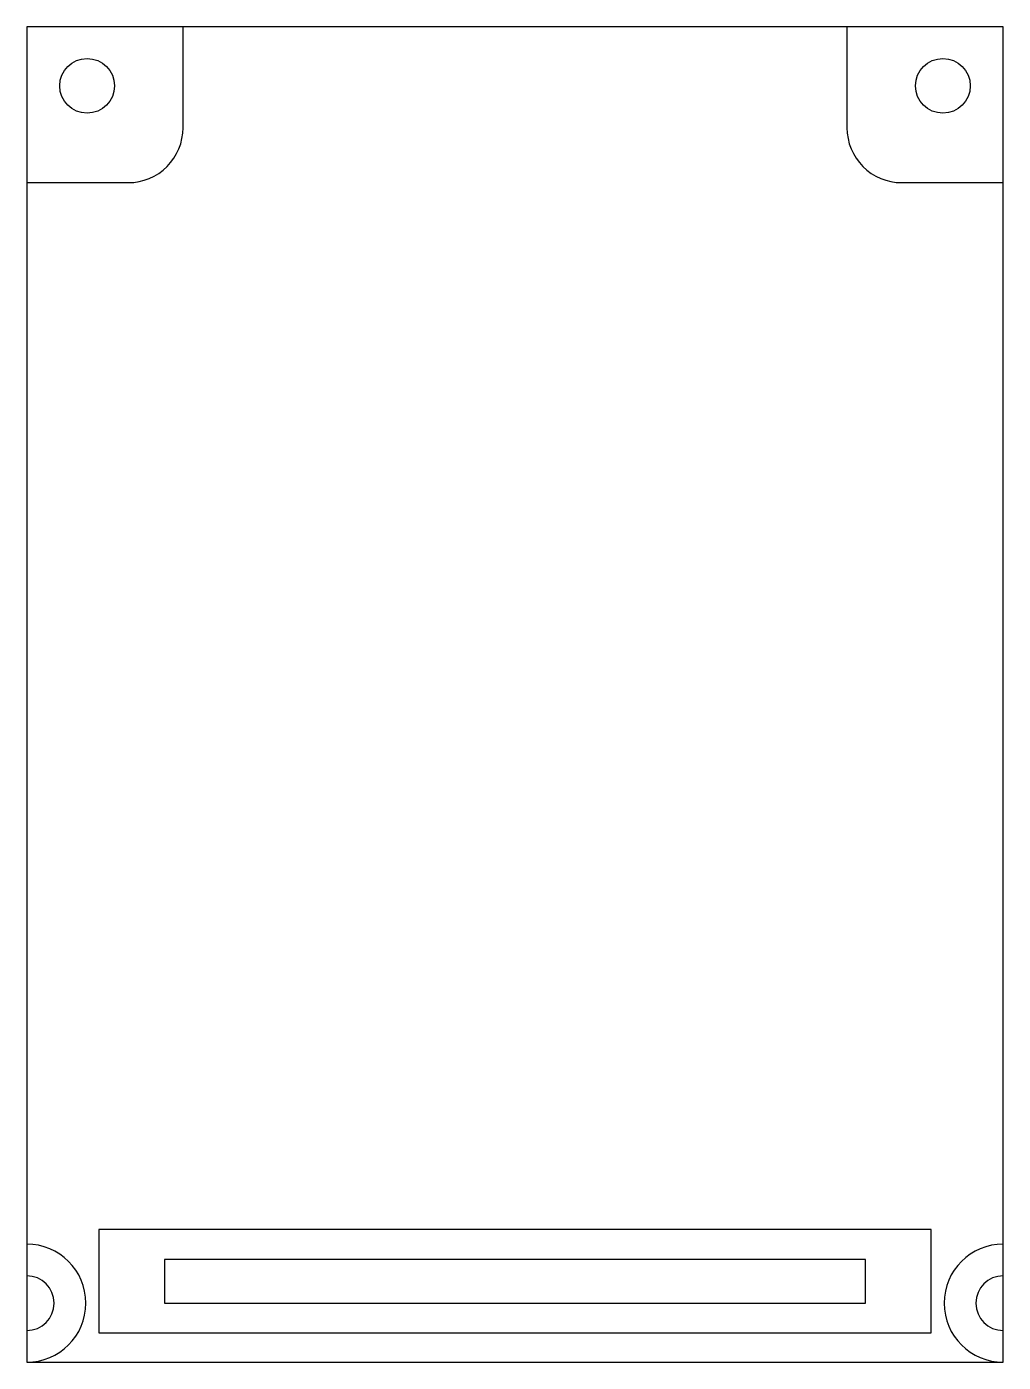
# Model space of a CAD drawing. Header units: inches. Extents: x 0 to 2.23, y -3.05 to 0.
import ezdxf

# ---------------------------------------------------------------- set-up
doc = ezdxf.new("R2010")
doc.units = ezdxf.units.IN
doc.layers.get('0').update_dxf_attribs({"linetype": 'CONTINUOUS'})

msp = doc.modelspace()

# ---------------------------------------------------------------- linework, layer by layer
for points in [[(2.23, 0), (0, 0), (0, -3.05), (2.23, -3.05), (2.23, 0), (1.873, 0), (1.873, -0.231, 0.414214), (1.998, -0.356), (2.23, -0.356)], [(0.357, 0), (0, 0), (0, -0.356), (0.232, -0.356, 0.414214), (0.357, -0.231)]]:
    msp.add_lwpolyline(points, format="xyb", close=True)
for points in [[(2.065, -2.747), (0.165, -2.747), (0.165, -2.983), (2.065, -2.983)], [(1.915, -2.815), (0.315, -2.815), (0.315, -2.915), (1.915, -2.915)]]:
    msp.add_lwpolyline(points, close=True)
for centre in [(0.138, -0.135), (2.092, -0.135)]:
    msp.add_circle(centre, 0.0625)
for centre, radius, start, end in [((0, -2.915), 0.135, -90, 90), ((2.23, -2.915), 0.135, 90, 270), ((0, -2.915), 0.0625, -90, 90), ((2.23, -2.915), 0.0625, 90, 270)]:
    msp.add_arc(centre, radius, start, end)

doc.saveas('drawing.dxf')
